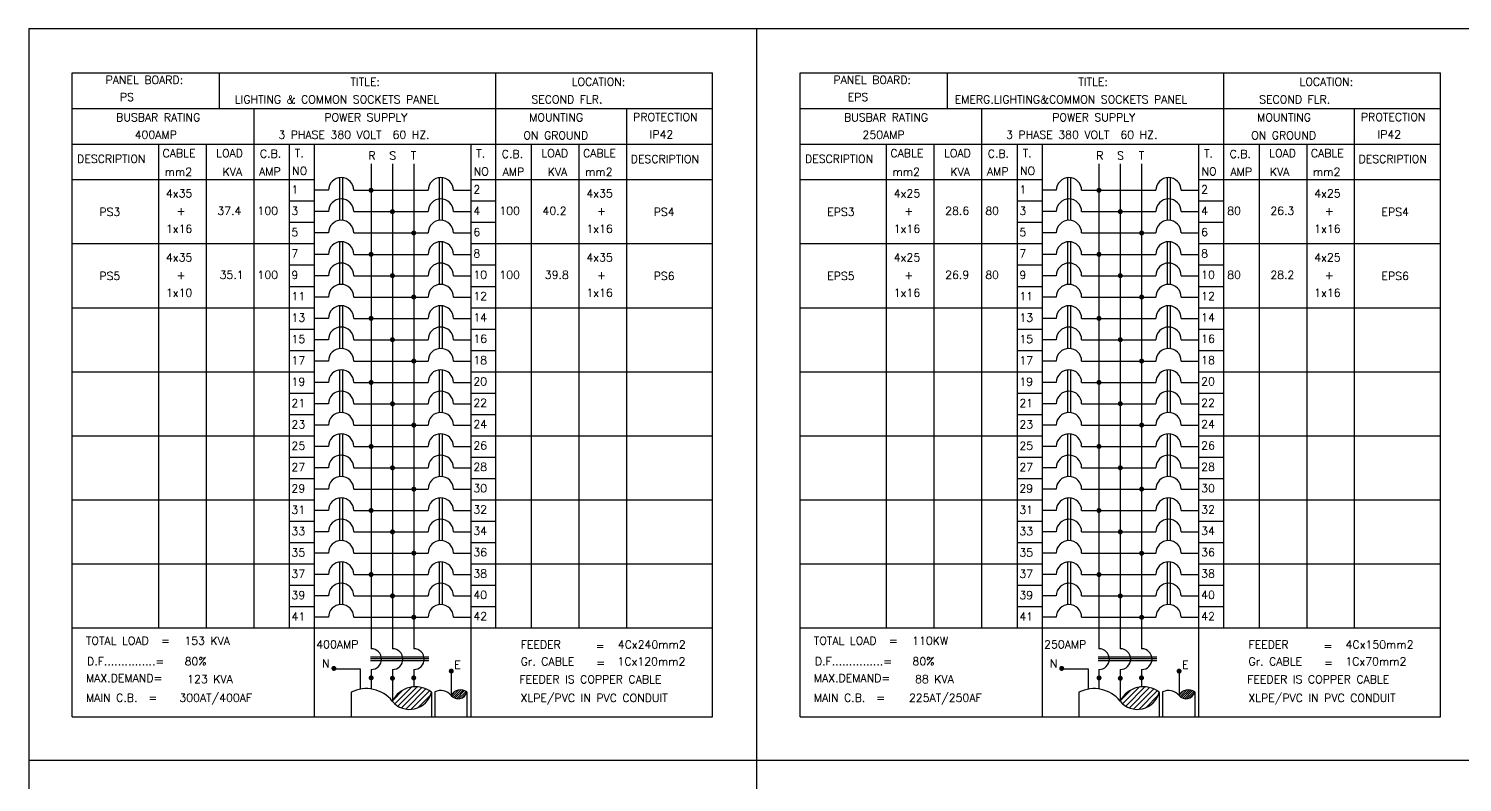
# Model space of a CAD drawing. Extents: x -48791.4 to -48720.5, y 47684.4 to 47755.7.
# Drawn here: x -48791.39 to -48744.85, y 47731.19 to 47755.66 of the extents above; entities that cross this region are included whole.
import ezdxf

# ---------------------------------------------------------------- set-up
doc = ezdxf.new("R2010")
doc.units = 0
doc.header["$MEASUREMENT"] = 0
doc.layers.get('0').update_dxf_attribs({"linetype": 'CONTINUOUS'})
for name, color, linetype in [('BORDER', 4, 'CONTINUOUS'), ('E-LINE', 3, 'CONTINUOUS'), ('E-TABLE', 3, 'CONTINUOUS'), ('E-TEXT', 4, 'CONTINUOUS')]:
    doc.layers.add(name, color=color, linetype=linetype)
doc.styles.add('ROMANS', font='ROMANS.shx', dxfattribs={"height": 0.4})

msp = doc.modelspace()

# ---------------------------------------------------------------- linework, layer by layer
at = {"color": 1}
for p, q in [((-48779.568, 47733.851), (-48779.228, 47734.192)), ((-48779.502, 47733.741), (-48778.961, 47734.282)), ((-48779.401, 47733.666), (-48778.775, 47734.291)), ((-48779.282, 47733.607), (-48778.623, 47734.267)), ((-48779.144, 47733.569), (-48778.491, 47734.222)), ((-48778.977, 47733.559), (-48778.376, 47734.16)), ((-48777.663, 47734.019), (-48777.527, 47734.156)), ((-48777.637, 47733.975), (-48777.42, 47734.192)), ((-48777.596, 47733.945), (-48777.346, 47734.195)), ((-48777.549, 47733.922), (-48777.285, 47734.186)), ((-48777.494, 47733.906), (-48777.233, 47734.168)), ((-48755.941, 47733.851), (-48755.6, 47734.192)), ((-48755.874, 47733.741), (-48755.333, 47734.282)), ((-48755.773, 47733.666), (-48755.148, 47734.291)), ((-48755.655, 47733.607), (-48754.995, 47734.267)), ((-48755.516, 47733.569), (-48754.863, 47734.222)), ((-48755.349, 47733.559), (-48754.748, 47734.16)), ((-48754.036, 47734.019), (-48753.899, 47734.156)), ((-48754.009, 47733.975), (-48753.793, 47734.192)), ((-48753.969, 47733.945), (-48753.718, 47734.195)), ((-48753.921, 47733.922), (-48753.657, 47734.186)), ((-48753.866, 47733.906), (-48753.605, 47734.168)), ((-48778.749, 47733.61), (-48778.342, 47734.017)), ((-48777.427, 47733.903), (-48777.186, 47734.143)), ((-48777.336, 47733.923), (-48777.173, 47734.086)), ((-48755.122, 47733.61), (-48754.714, 47734.017)), ((-48753.799, 47733.903), (-48753.559, 47734.143)), ((-48753.708, 47733.923), (-48753.545, 47734.086))]:
    msp.add_line(p, q, dxfattribs=at)
at = {"layer": 'BORDER', "color": 1}
for p, q in [((-48791.386, 47755.657), (-48720.503, 47755.657)), ((-48791.386, 47755.657), (-48791.386, 47684.427)), ((-48767.758, 47755.657), (-48767.758, 47684.427)), ((-48791.386, 47731.913), (-48720.503, 47731.913))]:
    msp.add_line(p, q, dxfattribs=at)
at = {"layer": 'E-LINE', "color": 4}
for p, q in [((-48780.27, 47751.267), (-48780.27, 47735.529)), ((-48779.577, 47751.267), (-48779.577, 47735.529)), ((-48778.884, 47751.267), (-48778.884, 47735.529)), ((-48756.642, 47751.267), (-48756.642, 47735.529)), ((-48755.949, 47751.267), (-48755.949, 47735.529)), ((-48755.256, 47751.267), (-48755.256, 47735.529)), ((-48781.291, 47750.821), (-48781.291, 47749.435)), ((-48781.195, 47750.821), (-48781.195, 47749.435)), ((-48778.057, 47750.821), (-48778.057, 47749.435)), ((-48777.961, 47750.821), (-48777.961, 47749.435)), ((-48757.663, 47750.821), (-48757.663, 47749.435)), ((-48757.567, 47750.821), (-48757.567, 47749.435)), ((-48754.429, 47750.821), (-48754.429, 47749.435)), ((-48754.333, 47750.821), (-48754.333, 47749.435)), ((-48781.654, 47750.41), (-48782.118, 47750.41)), ((-48780.831, 47750.41), (-48778.42, 47750.41)), ((-48777.597, 47750.41), (-48777.036, 47750.41)), ((-48758.026, 47750.41), (-48758.49, 47750.41)), ((-48757.204, 47750.41), (-48754.792, 47750.41)), ((-48753.97, 47750.41), (-48753.408, 47750.41)), ((-48781.654, 47749.717), (-48782.118, 47749.717)), ((-48780.831, 47749.717), (-48778.42, 47749.717)), ((-48777.597, 47749.717), (-48777.036, 47749.717)), ((-48758.026, 47749.717), (-48758.49, 47749.717)), ((-48757.204, 47749.717), (-48754.792, 47749.717)), ((-48753.97, 47749.717), (-48753.408, 47749.717)), ((-48781.654, 47749.024), (-48782.118, 47749.024)), ((-48781.291, 47748.742), (-48781.291, 47747.356)), ((-48781.195, 47748.742), (-48781.195, 47747.356)), ((-48780.831, 47749.024), (-48778.42, 47749.024)), ((-48778.057, 47748.742), (-48778.057, 47747.356)), ((-48777.961, 47748.742), (-48777.961, 47747.356)), ((-48777.597, 47749.024), (-48777.036, 47749.024)), ((-48758.026, 47749.024), (-48758.49, 47749.024)), ((-48757.663, 47748.742), (-48757.663, 47747.356)), ((-48757.567, 47748.742), (-48757.567, 47747.356)), ((-48757.204, 47749.024), (-48754.792, 47749.024)), ((-48754.429, 47748.742), (-48754.429, 47747.356)), ((-48754.333, 47748.742), (-48754.333, 47747.356)), ((-48753.97, 47749.024), (-48753.408, 47749.024)), ((-48781.654, 47748.331), (-48782.118, 47748.331)), ((-48780.831, 47748.331), (-48778.42, 47748.331)), ((-48777.597, 47748.331), (-48777.036, 47748.331)), ((-48758.026, 47748.331), (-48758.49, 47748.331)), ((-48757.204, 47748.331), (-48754.792, 47748.331)), ((-48753.97, 47748.331), (-48753.408, 47748.331)), ((-48781.654, 47747.638), (-48782.118, 47747.638)), ((-48780.831, 47747.638), (-48778.42, 47747.638)), ((-48777.597, 47747.638), (-48777.036, 47747.638)), ((-48758.026, 47747.638), (-48758.49, 47747.638)), ((-48757.204, 47747.638), (-48754.792, 47747.638)), ((-48753.97, 47747.638), (-48753.408, 47747.638)), ((-48781.654, 47746.945), (-48782.118, 47746.945)), ((-48780.831, 47746.945), (-48778.42, 47746.945)), ((-48777.597, 47746.945), (-48777.036, 47746.945)), ((-48758.026, 47746.945), (-48758.49, 47746.945)), ((-48757.204, 47746.945), (-48754.792, 47746.945)), ((-48753.97, 47746.945), (-48753.408, 47746.945)), ((-48781.654, 47746.252), (-48782.118, 47746.252)), ((-48781.291, 47746.663), (-48781.291, 47745.277)), ((-48781.195, 47746.663), (-48781.195, 47745.277)), ((-48780.831, 47746.252), (-48778.42, 47746.252)), ((-48778.057, 47746.663), (-48778.057, 47745.277)), ((-48777.961, 47746.663), (-48777.961, 47745.277)), ((-48777.597, 47746.252), (-48777.036, 47746.252)), ((-48758.026, 47746.252), (-48758.49, 47746.252)), ((-48757.663, 47746.663), (-48757.663, 47745.277)), ((-48757.567, 47746.663), (-48757.567, 47745.277)), ((-48757.204, 47746.252), (-48754.792, 47746.252)), ((-48754.429, 47746.663), (-48754.429, 47745.277)), ((-48754.333, 47746.663), (-48754.333, 47745.277)), ((-48753.97, 47746.252), (-48753.408, 47746.252)), ((-48781.654, 47745.559), (-48782.118, 47745.559)), ((-48780.831, 47745.559), (-48778.42, 47745.559)), ((-48777.597, 47745.559), (-48777.036, 47745.559)), ((-48758.026, 47745.559), (-48758.49, 47745.559)), ((-48757.204, 47745.559), (-48754.792, 47745.559)), ((-48753.97, 47745.559), (-48753.408, 47745.559)), ((-48781.654, 47744.866), (-48782.118, 47744.866)), ((-48780.831, 47744.866), (-48778.42, 47744.866)), ((-48777.597, 47744.866), (-48777.036, 47744.866)), ((-48758.026, 47744.866), (-48758.49, 47744.866)), ((-48757.204, 47744.866), (-48754.792, 47744.866)), ((-48753.97, 47744.866), (-48753.408, 47744.866)), ((-48781.291, 47744.584), (-48781.291, 47743.198)), ((-48781.195, 47744.584), (-48781.195, 47743.198)), ((-48778.057, 47744.584), (-48778.057, 47743.198)), ((-48777.961, 47744.584), (-48777.961, 47743.198)), ((-48757.663, 47744.584), (-48757.663, 47743.198)), ((-48757.567, 47744.584), (-48757.567, 47743.198)), ((-48754.429, 47744.584), (-48754.429, 47743.198)), ((-48754.333, 47744.584), (-48754.333, 47743.198)), ((-48781.654, 47744.173), (-48782.118, 47744.173)), ((-48780.831, 47744.173), (-48778.42, 47744.173)), ((-48777.597, 47744.173), (-48777.036, 47744.173)), ((-48758.026, 47744.173), (-48758.49, 47744.173)), ((-48757.204, 47744.173), (-48754.792, 47744.173)), ((-48753.97, 47744.173), (-48753.408, 47744.173)), ((-48781.654, 47743.48), (-48782.118, 47743.48)), ((-48780.831, 47743.48), (-48778.42, 47743.48)), ((-48777.597, 47743.48), (-48777.036, 47743.48)), ((-48758.026, 47743.48), (-48758.49, 47743.48)), ((-48757.204, 47743.48), (-48754.792, 47743.48)), ((-48753.97, 47743.48), (-48753.408, 47743.48)), ((-48781.654, 47742.787), (-48782.118, 47742.787)), ((-48780.831, 47742.787), (-48778.42, 47742.787)), ((-48777.597, 47742.787), (-48777.036, 47742.787)), ((-48758.026, 47742.787), (-48758.49, 47742.787)), ((-48757.204, 47742.787), (-48754.792, 47742.787)), ((-48753.97, 47742.787), (-48753.408, 47742.787)), ((-48781.654, 47742.094), (-48782.118, 47742.094)), ((-48781.291, 47742.505), (-48781.291, 47741.119)), ((-48781.195, 47742.505), (-48781.195, 47741.119)), ((-48780.831, 47742.094), (-48778.42, 47742.094)), ((-48778.057, 47742.505), (-48778.057, 47741.119)), ((-48777.961, 47742.505), (-48777.961, 47741.119)), ((-48777.597, 47742.094), (-48777.036, 47742.094)), ((-48758.026, 47742.094), (-48758.49, 47742.094)), ((-48757.663, 47742.505), (-48757.663, 47741.119)), ((-48757.567, 47742.505), (-48757.567, 47741.119)), ((-48757.204, 47742.094), (-48754.792, 47742.094)), ((-48754.429, 47742.505), (-48754.429, 47741.119)), ((-48754.333, 47742.505), (-48754.333, 47741.119)), ((-48753.97, 47742.094), (-48753.408, 47742.094)), ((-48781.654, 47741.401), (-48782.118, 47741.401)), ((-48780.831, 47741.401), (-48778.42, 47741.401)), ((-48777.597, 47741.401), (-48777.036, 47741.401)), ((-48758.026, 47741.401), (-48758.49, 47741.401)), ((-48757.204, 47741.401), (-48754.792, 47741.401)), ((-48753.97, 47741.401), (-48753.408, 47741.401)), ((-48781.654, 47740.708), (-48782.118, 47740.708)), ((-48780.831, 47740.708), (-48778.42, 47740.708)), ((-48777.597, 47740.708), (-48777.036, 47740.708)), ((-48758.026, 47740.708), (-48758.49, 47740.708)), ((-48757.204, 47740.708), (-48754.792, 47740.708)), ((-48753.97, 47740.708), (-48753.408, 47740.708)), ((-48781.291, 47740.426), (-48781.291, 47739.04)), ((-48781.195, 47740.426), (-48781.195, 47739.04)), ((-48778.057, 47740.426), (-48778.057, 47739.04)), ((-48777.961, 47740.426), (-48777.961, 47739.04)), ((-48757.663, 47740.426), (-48757.663, 47739.04)), ((-48757.567, 47740.426), (-48757.567, 47739.04)), ((-48754.429, 47740.426), (-48754.429, 47739.04)), ((-48754.333, 47740.426), (-48754.333, 47739.04)), ((-48781.654, 47740.015), (-48782.118, 47740.015)), ((-48780.831, 47740.015), (-48778.42, 47740.015)), ((-48777.597, 47740.015), (-48777.036, 47740.015)), ((-48758.026, 47740.015), (-48758.49, 47740.015)), ((-48757.204, 47740.015), (-48754.792, 47740.015)), ((-48753.97, 47740.015), (-48753.408, 47740.015)), ((-48781.654, 47739.322), (-48782.118, 47739.322)), ((-48780.831, 47739.322), (-48778.42, 47739.322)), ((-48777.597, 47739.322), (-48777.036, 47739.322)), ((-48758.026, 47739.322), (-48758.49, 47739.322)), ((-48757.204, 47739.322), (-48754.792, 47739.322)), ((-48753.97, 47739.322), (-48753.408, 47739.322)), ((-48781.654, 47738.629), (-48782.118, 47738.629)), ((-48781.291, 47738.347), (-48781.291, 47736.961)), ((-48781.195, 47738.347), (-48781.195, 47736.961)), ((-48780.831, 47738.629), (-48778.42, 47738.629)), ((-48778.057, 47738.347), (-48778.057, 47736.961)), ((-48777.961, 47738.347), (-48777.961, 47736.961)), ((-48777.597, 47738.629), (-48777.036, 47738.629)), ((-48758.026, 47738.629), (-48758.49, 47738.629)), ((-48757.663, 47738.347), (-48757.663, 47736.961)), ((-48757.567, 47738.347), (-48757.567, 47736.961)), ((-48757.204, 47738.629), (-48754.792, 47738.629)), ((-48754.429, 47738.347), (-48754.429, 47736.961)), ((-48754.333, 47738.347), (-48754.333, 47736.961)), ((-48753.97, 47738.629), (-48753.408, 47738.629)), ((-48781.654, 47737.936), (-48782.118, 47737.936)), ((-48780.831, 47737.936), (-48778.42, 47737.936)), ((-48777.597, 47737.936), (-48777.036, 47737.936)), ((-48758.026, 47737.936), (-48758.49, 47737.936)), ((-48757.204, 47737.936), (-48754.792, 47737.936)), ((-48753.97, 47737.936), (-48753.408, 47737.936)), ((-48781.654, 47737.243), (-48782.118, 47737.243)), ((-48780.831, 47737.243), (-48778.42, 47737.243)), ((-48777.597, 47737.243), (-48777.036, 47737.243)), ((-48758.026, 47737.243), (-48758.49, 47737.243)), ((-48757.204, 47737.243), (-48754.792, 47737.243)), ((-48753.97, 47737.243), (-48753.408, 47737.243)), ((-48781.654, 47736.55), (-48782.118, 47736.55)), ((-48780.831, 47736.55), (-48778.42, 47736.55)), ((-48777.597, 47736.55), (-48777.036, 47736.55)), ((-48758.026, 47736.55), (-48758.49, 47736.55)), ((-48757.204, 47736.55), (-48754.792, 47736.55)), ((-48753.97, 47736.55), (-48753.408, 47736.55)), ((-48780.291, 47735.266), (-48778.392, 47735.266)), ((-48780.291, 47735.207), (-48778.392, 47735.207)), ((-48780.291, 47735.148), (-48778.392, 47735.148)), ((-48756.663, 47735.266), (-48754.764, 47735.266)), ((-48756.663, 47735.207), (-48754.764, 47735.207)), ((-48756.663, 47735.148), (-48754.764, 47735.148)), ((-48780.612, 47734.869), (-48781.481, 47734.869)), ((-48780.612, 47734.216), (-48780.612, 47734.869)), ((-48780.27, 47734.853), (-48780.27, 47734.582)), ((-48779.577, 47734.853), (-48779.577, 47734.569)), ((-48778.884, 47734.853), (-48778.884, 47734.582)), ((-48777.667, 47734.801), (-48777.667, 47734.013)), ((-48756.985, 47734.869), (-48757.854, 47734.869)), ((-48756.985, 47734.216), (-48756.985, 47734.869)), ((-48756.642, 47734.853), (-48756.642, 47734.582)), ((-48755.949, 47734.853), (-48755.949, 47734.569)), ((-48755.256, 47734.853), (-48755.256, 47734.582)), ((-48754.039, 47734.801), (-48754.039, 47734.013)), ((-48780.27, 47734.582), (-48780.27, 47734.221)), ((-48779.577, 47734.569), (-48779.577, 47733.836)), ((-48778.884, 47734.582), (-48778.884, 47734.291)), ((-48756.642, 47734.582), (-48756.642, 47734.221)), ((-48755.949, 47734.569), (-48755.949, 47733.836)), ((-48755.256, 47734.582), (-48755.256, 47734.291)), ((-48780.918, 47734.114), (-48780.918, 47733.316)), ((-48778.311, 47734.114), (-48778.311, 47733.316)), ((-48778.203, 47734.124), (-48778.203, 47733.316)), ((-48777.16, 47734.124), (-48777.16, 47733.316)), ((-48757.29, 47734.114), (-48757.29, 47733.316)), ((-48754.683, 47734.114), (-48754.683, 47733.316)), ((-48754.576, 47734.124), (-48754.576, 47733.316)), ((-48753.533, 47734.124), (-48753.533, 47733.316))]:
    msp.add_line(p, q, dxfattribs=at)
at = {"layer": 'E-LINE', "color": 4, "const_width": 0.0809}
for points in [[(-48780.31, 47750.41, 1), (-48780.229, 47750.41, 1)], [(-48756.682, 47750.41, 1), (-48756.601, 47750.41, 1)], [(-48779.617, 47749.717, 1), (-48779.536, 47749.717, 1)], [(-48755.989, 47749.717, 1), (-48755.908, 47749.717, 1)], [(-48778.924, 47749.024, 1), (-48778.843, 47749.024, 1)], [(-48755.296, 47749.024, 1), (-48755.215, 47749.024, 1)], [(-48780.31, 47748.331, 1), (-48780.229, 47748.331, 1)], [(-48756.682, 47748.331, 1), (-48756.601, 47748.331, 1)], [(-48779.617, 47747.638, 1), (-48779.536, 47747.638, 1)], [(-48755.989, 47747.638, 1), (-48755.908, 47747.638, 1)], [(-48778.924, 47746.945, 1), (-48778.843, 47746.945, 1)], [(-48755.296, 47746.945, 1), (-48755.215, 47746.945, 1)], [(-48780.31, 47746.252, 1), (-48780.229, 47746.252, 1)], [(-48756.682, 47746.252, 1), (-48756.601, 47746.252, 1)], [(-48779.617, 47745.559, 1), (-48779.536, 47745.559, 1)], [(-48755.989, 47745.559, 1), (-48755.908, 47745.559, 1)], [(-48778.924, 47744.866, 1), (-48778.843, 47744.866, 1)], [(-48755.296, 47744.866, 1), (-48755.215, 47744.866, 1)], [(-48780.31, 47744.173, 1), (-48780.229, 47744.173, 1)], [(-48756.682, 47744.173, 1), (-48756.601, 47744.173, 1)], [(-48779.617, 47743.48, 1), (-48779.536, 47743.48, 1)], [(-48755.989, 47743.48, 1), (-48755.908, 47743.48, 1)], [(-48778.924, 47742.787, 1), (-48778.843, 47742.787, 1)], [(-48755.296, 47742.787, 1), (-48755.215, 47742.787, 1)], [(-48780.31, 47742.094, 1), (-48780.229, 47742.094, 1)], [(-48756.682, 47742.094, 1), (-48756.601, 47742.094, 1)], [(-48779.617, 47741.401, 1), (-48779.536, 47741.401, 1)], [(-48755.989, 47741.401, 1), (-48755.908, 47741.401, 1)], [(-48778.924, 47740.708, 1), (-48778.843, 47740.708, 1)], [(-48755.296, 47740.708, 1), (-48755.215, 47740.708, 1)], [(-48780.31, 47740.015, 1), (-48780.229, 47740.015, 1)], [(-48756.682, 47740.015, 1), (-48756.601, 47740.015, 1)], [(-48779.617, 47739.322, 1), (-48779.536, 47739.322, 1)], [(-48755.989, 47739.322, 1), (-48755.908, 47739.322, 1)], [(-48778.924, 47738.629, 1), (-48778.843, 47738.629, 1)], [(-48755.296, 47738.629, 1), (-48755.215, 47738.629, 1)], [(-48780.31, 47737.936, 1), (-48780.229, 47737.936, 1)], [(-48756.682, 47737.936, 1), (-48756.601, 47737.936, 1)], [(-48779.617, 47737.243, 1), (-48779.536, 47737.243, 1)], [(-48755.989, 47737.243, 1), (-48755.908, 47737.243, 1)], [(-48778.924, 47736.55, 1), (-48778.843, 47736.55, 1)], [(-48755.296, 47736.55, 1), (-48755.215, 47736.55, 1)], [(-48781.518, 47734.889, 1), (-48781.438, 47734.889, 1)], [(-48780.307, 47734.582, 1), (-48780.226, 47734.582, 1)], [(-48779.617, 47734.569, 1), (-48779.536, 47734.569, 1)], [(-48778.927, 47734.582, 1), (-48778.846, 47734.582, 1)], [(-48777.707, 47734.801, 1), (-48777.626, 47734.801, 1)], [(-48757.891, 47734.889, 1), (-48757.81, 47734.889, 1)], [(-48756.679, 47734.582, 1), (-48756.598, 47734.582, 1)], [(-48755.989, 47734.569, 1), (-48755.908, 47734.569, 1)], [(-48755.299, 47734.582, 1), (-48755.218, 47734.582, 1)], [(-48754.079, 47734.801, 1), (-48753.999, 47734.801, 1)]]:
    msp.add_lwpolyline(points, format="xyb", close=True, dxfattribs=at)
at = {"layer": 'E-LINE', "color": 4}
for centre, radius, start, end in [((-48781.243, 47750.41), 0.411, 0, 180), ((-48778.009, 47750.41), 0.411, 0, 180), ((-48757.615, 47750.41), 0.411, 0, 180), ((-48754.381, 47750.41), 0.411, 0, 180), ((-48781.243, 47749.717), 0.411, 0, 180), ((-48778.009, 47749.717), 0.411, 0, 180), ((-48757.615, 47749.717), 0.411, 0, 180), ((-48754.381, 47749.717), 0.411, 0, 180), ((-48781.243, 47749.024), 0.411, 0, 180), ((-48778.009, 47749.024), 0.411, 0, 180), ((-48757.615, 47749.024), 0.411, 0, 180), ((-48754.381, 47749.024), 0.411, 0, 180), ((-48781.243, 47748.331), 0.411, 0, 180), ((-48778.009, 47748.331), 0.411, 0, 180), ((-48757.615, 47748.331), 0.411, 0, 180), ((-48754.381, 47748.331), 0.411, 0, 180), ((-48781.243, 47747.638), 0.411, 0, 180), ((-48778.009, 47747.638), 0.411, 0, 180), ((-48757.615, 47747.638), 0.411, 0, 180), ((-48754.381, 47747.638), 0.411, 0, 180), ((-48781.243, 47746.945), 0.411, 0, 180), ((-48778.009, 47746.945), 0.411, 0, 180), ((-48757.615, 47746.945), 0.411, 0, 180), ((-48754.381, 47746.945), 0.411, 0, 180), ((-48781.243, 47746.252), 0.411, 0, 180), ((-48778.009, 47746.252), 0.411, 0, 180), ((-48757.615, 47746.252), 0.411, 0, 180), ((-48754.381, 47746.252), 0.411, 0, 180), ((-48781.243, 47745.559), 0.411, 0, 180), ((-48778.009, 47745.559), 0.411, 0, 180), ((-48757.615, 47745.559), 0.411, 0, 180), ((-48754.381, 47745.559), 0.411, 0, 180), ((-48781.243, 47744.866), 0.411, 0, 180), ((-48778.009, 47744.866), 0.411, 0, 180), ((-48757.615, 47744.866), 0.411, 0, 180), ((-48754.381, 47744.866), 0.411, 0, 180), ((-48781.243, 47744.173), 0.411, 0, 180), ((-48778.009, 47744.173), 0.411, 0, 180), ((-48757.615, 47744.173), 0.411, 0, 180), ((-48754.381, 47744.173), 0.411, 0, 180), ((-48781.243, 47743.48), 0.411, 0, 180), ((-48778.009, 47743.48), 0.411, 0, 180), ((-48757.615, 47743.48), 0.411, 0, 180), ((-48754.381, 47743.48), 0.411, 0, 180), ((-48781.243, 47742.787), 0.411, 0, 180), ((-48778.009, 47742.787), 0.411, 0, 180), ((-48757.615, 47742.787), 0.411, 0, 180), ((-48754.381, 47742.787), 0.411, 0, 180), ((-48781.243, 47742.094), 0.411, 0, 180), ((-48778.009, 47742.094), 0.411, 0, 180), ((-48757.615, 47742.094), 0.411, 0, 180), ((-48754.381, 47742.094), 0.411, 0, 180), ((-48781.243, 47741.401), 0.411, 0, 180), ((-48778.009, 47741.401), 0.411, 0, 180), ((-48757.615, 47741.401), 0.411, 0, 180), ((-48754.381, 47741.401), 0.411, 0, 180), ((-48781.243, 47740.708), 0.411, 0, 180), ((-48778.009, 47740.708), 0.411, 0, 180), ((-48757.615, 47740.708), 0.411, 0, 180), ((-48754.381, 47740.708), 0.411, 0, 180), ((-48781.243, 47740.015), 0.411, 0, 180), ((-48778.009, 47740.015), 0.411, 0, 180), ((-48757.615, 47740.015), 0.411, 0, 180), ((-48754.381, 47740.015), 0.411, 0, 180), ((-48781.243, 47739.322), 0.411, 0, 180), ((-48778.009, 47739.322), 0.411, 0, 180), ((-48757.615, 47739.322), 0.411, 0, 180), ((-48754.381, 47739.322), 0.411, 0, 180), ((-48781.243, 47738.629), 0.411, 0, 180), ((-48778.009, 47738.629), 0.411, 0, 180), ((-48757.615, 47738.629), 0.411, 0, 180), ((-48754.381, 47738.629), 0.411, 0, 180), ((-48781.243, 47737.936), 0.411, 0, 180), ((-48778.009, 47737.936), 0.411, 0, 180), ((-48757.615, 47737.936), 0.411, 0, 180), ((-48754.381, 47737.936), 0.411, 0, 180), ((-48781.243, 47737.243), 0.411, 0, 180), ((-48778.009, 47737.243), 0.411, 0, 180), ((-48757.615, 47737.243), 0.411, 0, 180), ((-48754.381, 47737.243), 0.411, 0, 180), ((-48781.243, 47736.55), 0.411, 0, 180), ((-48778.009, 47736.55), 0.411, 0, 180), ((-48757.615, 47736.55), 0.411, 0, 180), ((-48754.381, 47736.55), 0.411, 0, 180), ((-48780.27, 47735.191), 0.338, 270, 90), ((-48779.577, 47735.191), 0.338, 270, 90), ((-48778.884, 47735.191), 0.338, 270, 90), ((-48756.642, 47735.191), 0.338, 270, 90), ((-48755.949, 47735.191), 0.338, 270, 90), ((-48755.256, 47735.191), 0.338, 270, 90), ((-48780.426, 47733.157), 1.076, 38.3353, 117.2086), ((-48778.829, 47733.453), 0.839, 51.8687, 153.7858), ((-48778.007, 47733.742), 0.43, 38.3353, 117.2086), ((-48777.368, 47733.86), 0.336, 51.8687, 153.7858), ((-48756.799, 47733.157), 1.076, 38.3353, 117.2086), ((-48755.202, 47733.453), 0.839, 51.8687, 153.7858), ((-48754.379, 47733.742), 0.43, 38.3353, 117.2086), ((-48753.74, 47733.86), 0.336, 51.8687, 153.7858), ((-48779.019, 47734.287), 0.729, 219.4267, 346.2278), ((-48777.444, 47734.194), 0.292, 219.4267, 346.2278), ((-48755.392, 47734.287), 0.729, 219.4267, 346.2278), ((-48753.816, 47734.194), 0.292, 219.4267, 346.2278)]:
    msp.add_arc(centre, radius, start, end, dxfattribs=at)
at = {"layer": 'E-TABLE', "color": 4}
for p, q in [((-48789.972, 47754.222), (-48769.182, 47754.222)), ((-48789.972, 47733.316), (-48789.972, 47754.222)), ((-48785.2, 47754.222), (-48785.2, 47753.067)), ((-48776.227, 47754.222), (-48776.227, 47736.204)), ((-48769.182, 47733.316), (-48769.182, 47754.222)), ((-48766.344, 47733.316), (-48766.344, 47754.222)), ((-48766.344, 47754.222), (-48745.554, 47754.222)), ((-48761.573, 47754.222), (-48761.573, 47753.067)), ((-48752.599, 47754.222), (-48752.599, 47736.204)), ((-48745.554, 47733.316), (-48745.554, 47754.222)), ((-48789.972, 47753.067), (-48769.182, 47753.067)), ((-48784.081, 47753.067), (-48784.081, 47736.204)), ((-48771.979, 47753.067), (-48771.979, 47736.204)), ((-48766.344, 47753.067), (-48745.554, 47753.067)), ((-48760.453, 47753.067), (-48760.453, 47736.204)), ((-48748.351, 47753.067), (-48748.351, 47736.204)), ((-48789.972, 47751.912), (-48769.182, 47751.912)), ((-48787.174, 47751.912), (-48787.174, 47736.204)), ((-48785.628, 47751.912), (-48785.628, 47736.204)), ((-48782.926, 47751.912), (-48782.926, 47736.204)), ((-48782.118, 47751.912), (-48782.118, 47736.204)), ((-48777.036, 47751.912), (-48777.036, 47736.204)), ((-48775.072, 47751.912), (-48775.072, 47736.204)), ((-48773.525, 47751.912), (-48773.525, 47736.204)), ((-48766.344, 47751.912), (-48745.554, 47751.912)), ((-48763.547, 47751.912), (-48763.547, 47736.204)), ((-48762, 47751.912), (-48762, 47736.204)), ((-48759.298, 47751.912), (-48759.298, 47736.204)), ((-48758.49, 47751.912), (-48758.49, 47736.204)), ((-48753.408, 47751.912), (-48753.408, 47736.204)), ((-48751.444, 47751.912), (-48751.444, 47736.204)), ((-48749.898, 47751.912), (-48749.898, 47736.204)), ((-48789.972, 47750.757), (-48787.174, 47750.757)), ((-48787.174, 47750.757), (-48784.081, 47750.757)), ((-48784.081, 47750.757), (-48782.118, 47750.757)), ((-48777.036, 47750.757), (-48769.182, 47750.757)), ((-48766.344, 47750.757), (-48763.547, 47750.757)), ((-48763.547, 47750.757), (-48760.453, 47750.757)), ((-48760.453, 47750.757), (-48758.49, 47750.757)), ((-48753.408, 47750.757), (-48745.554, 47750.757)), ((-48782.926, 47750.064), (-48782.118, 47750.064)), ((-48777.036, 47750.064), (-48776.227, 47750.064)), ((-48759.298, 47750.064), (-48758.49, 47750.064)), ((-48753.408, 47750.064), (-48752.599, 47750.064)), ((-48782.926, 47749.371), (-48782.118, 47749.371)), ((-48777.036, 47749.371), (-48776.227, 47749.371)), ((-48759.298, 47749.371), (-48758.49, 47749.371)), ((-48753.408, 47749.371), (-48752.599, 47749.371)), ((-48789.972, 47748.678), (-48782.118, 47748.678)), ((-48777.036, 47748.678), (-48769.182, 47748.678)), ((-48766.344, 47748.678), (-48758.49, 47748.678)), ((-48753.408, 47748.678), (-48745.554, 47748.678)), ((-48782.926, 47747.985), (-48782.118, 47747.985)), ((-48777.036, 47747.985), (-48776.227, 47747.985)), ((-48759.298, 47747.985), (-48758.49, 47747.985)), ((-48753.408, 47747.985), (-48752.599, 47747.985)), ((-48782.926, 47747.292), (-48782.118, 47747.292)), ((-48777.036, 47747.292), (-48776.227, 47747.292)), ((-48759.298, 47747.292), (-48758.49, 47747.292)), ((-48753.408, 47747.292), (-48752.599, 47747.292)), ((-48789.972, 47746.599), (-48782.118, 47746.599)), ((-48777.036, 47746.599), (-48769.182, 47746.599)), ((-48766.344, 47746.599), (-48758.49, 47746.599)), ((-48753.408, 47746.599), (-48745.554, 47746.599)), ((-48782.926, 47745.906), (-48782.118, 47745.906)), ((-48777.036, 47745.906), (-48776.227, 47745.906)), ((-48759.298, 47745.906), (-48758.49, 47745.906)), ((-48753.408, 47745.906), (-48752.599, 47745.906)), ((-48782.926, 47745.213), (-48782.118, 47745.213)), ((-48777.036, 47745.213), (-48776.227, 47745.213)), ((-48759.298, 47745.213), (-48758.49, 47745.213)), ((-48753.408, 47745.213), (-48752.599, 47745.213)), ((-48789.972, 47744.52), (-48782.118, 47744.52)), ((-48777.036, 47744.52), (-48769.182, 47744.52)), ((-48766.344, 47744.52), (-48758.49, 47744.52)), ((-48753.408, 47744.52), (-48745.554, 47744.52)), ((-48782.926, 47743.827), (-48782.118, 47743.827)), ((-48777.036, 47743.827), (-48776.227, 47743.827)), ((-48759.298, 47743.827), (-48758.49, 47743.827)), ((-48753.408, 47743.827), (-48752.599, 47743.827)), ((-48782.926, 47743.134), (-48782.118, 47743.134)), ((-48777.036, 47743.134), (-48776.227, 47743.134)), ((-48759.298, 47743.134), (-48758.49, 47743.134)), ((-48753.408, 47743.134), (-48752.599, 47743.134)), ((-48789.972, 47742.441), (-48782.118, 47742.441)), ((-48777.036, 47742.441), (-48769.182, 47742.441)), ((-48766.344, 47742.441), (-48758.49, 47742.441)), ((-48753.408, 47742.441), (-48745.554, 47742.441)), ((-48782.926, 47741.748), (-48782.118, 47741.748)), ((-48777.036, 47741.748), (-48776.227, 47741.748)), ((-48759.298, 47741.748), (-48758.49, 47741.748)), ((-48753.408, 47741.748), (-48752.599, 47741.748)), ((-48782.926, 47741.055), (-48782.118, 47741.055)), ((-48777.036, 47741.055), (-48776.227, 47741.055)), ((-48759.298, 47741.055), (-48758.49, 47741.055)), ((-48753.408, 47741.055), (-48752.599, 47741.055)), ((-48789.972, 47740.362), (-48782.118, 47740.362)), ((-48777.036, 47740.362), (-48769.182, 47740.362)), ((-48766.344, 47740.362), (-48758.49, 47740.362)), ((-48753.408, 47740.362), (-48745.554, 47740.362)), ((-48782.926, 47739.669), (-48782.118, 47739.669)), ((-48777.036, 47739.669), (-48776.227, 47739.669)), ((-48759.298, 47739.669), (-48758.49, 47739.669)), ((-48753.408, 47739.669), (-48752.599, 47739.669)), ((-48782.926, 47738.976), (-48782.118, 47738.976)), ((-48777.036, 47738.976), (-48776.227, 47738.976)), ((-48759.298, 47738.976), (-48758.49, 47738.976)), ((-48753.408, 47738.976), (-48752.599, 47738.976)), ((-48789.972, 47738.283), (-48782.118, 47738.283)), ((-48777.036, 47738.283), (-48769.182, 47738.283)), ((-48766.344, 47738.283), (-48758.49, 47738.283)), ((-48753.408, 47738.283), (-48745.554, 47738.283)), ((-48782.926, 47737.59), (-48782.118, 47737.59)), ((-48777.036, 47737.59), (-48776.227, 47737.59)), ((-48759.298, 47737.59), (-48758.49, 47737.59)), ((-48753.408, 47737.59), (-48752.599, 47737.59)), ((-48782.926, 47736.897), (-48782.118, 47736.897)), ((-48777.036, 47736.897), (-48776.227, 47736.897)), ((-48759.298, 47736.897), (-48758.49, 47736.897)), ((-48753.408, 47736.897), (-48752.599, 47736.897)), ((-48789.972, 47736.204), (-48782.118, 47736.204)), ((-48782.118, 47736.204), (-48777.036, 47736.204)), ((-48782.118, 47736.204), (-48782.118, 47733.316)), ((-48777.036, 47736.204), (-48769.182, 47736.204)), ((-48777.036, 47736.204), (-48777.036, 47733.316)), ((-48766.344, 47736.204), (-48758.49, 47736.204)), ((-48758.49, 47736.204), (-48753.408, 47736.204)), ((-48758.49, 47736.204), (-48758.49, 47733.316)), ((-48753.408, 47736.204), (-48745.554, 47736.204)), ((-48753.408, 47736.204), (-48753.408, 47733.316)), ((-48789.972, 47733.316), (-48769.182, 47733.316)), ((-48766.344, 47733.316), (-48745.554, 47733.316))]:
    msp.add_line(p, q, dxfattribs=at)

# ---------------------------------------------------------------- texts
at = {"layer": 'E-TEXT', "color": 4, "style": 'ROMANS'}
for s, height, p in [('PANEL BOARD:', 0.25988, (-48788.89, 47753.864)), ('TITLE:', 0.2599, (-48780.94, 47753.803)), ('LOCATION:', 0.2599, (-48773.758, 47753.803)), ('PANEL BOARD:', 0.25988, (-48765.262, 47753.864)), ('TITLE:', 0.2599, (-48757.312, 47753.803)), ('LOCATION:', 0.2599, (-48750.13, 47753.803)), ('   PS', 0.2599, (-48789.005, 47753.308)), (' LIGHTING & COMMON SOCKETS PANEL', 0.25988, (-48784.873, 47753.23)), ('SECOND FLR. ', 0.25988, (-48775.067, 47753.23)), ('   EPS', 0.2599, (-48765.377, 47753.308)), ('EMERG.LIGHTING&COMMON SOCKETS PANEL', 0.25988, (-48761.326, 47753.23)), ('SECOND FLR. ', 0.25988, (-48751.44, 47753.23)), ('BUSBAR RATING', 0.25988, (-48788.546, 47752.648)), ('POWER SUPPLY', 0.25988, (-48781.786, 47752.648)), ('MOUNTING', 0.2599, (-48775.136, 47752.648)), ('PROTECTION', 0.2599, (-48771.764, 47752.658)), ('BUSBAR RATING', 0.25988, (-48764.918, 47752.648)), ('POWER SUPPLY', 0.25988, (-48758.158, 47752.648)), ('MOUNTING', 0.2599, (-48751.508, 47752.648)), ('PROTECTION', 0.2599, (-48748.136, 47752.658)), ('   400AMP', 0.2599, (-48788.527, 47752.083)), ('3 PHASE 380 VOLT  60 HZ.', 0.25988, (-48783.282, 47752.083)), ('ON GROUND', 0.2599, (-48775.326, 47752.064)), ('   IP42', 0.2599, (-48771.81, 47752.093)), ('   250AMP', 0.2599, (-48764.899, 47752.083)), ('3 PHASE 380 VOLT  60 HZ.', 0.25988, (-48759.655, 47752.083)), ('ON GROUND', 0.2599, (-48751.698, 47752.064)), ('   IP42', 0.2599, (-48748.182, 47752.093)), ('DESCRIPTION', 0.25988, (-48789.812, 47751.3)), ('CABLE', 0.2599, (-48787.039, 47751.483)), ('LOAD', 0.2599, (-48785.299, 47751.483)), ('C.B.', 0.2599, (-48783.879, 47751.468)), ('T.', 0.2599, (-48782.745, 47751.483)), ('R', 0.26, (-48780.358, 47751.408)), ('S', 0.26, (-48779.679, 47751.408)), ('T', 0.26, (-48778.98, 47751.408)), ('T.', 0.2599, (-48776.858, 47751.475)), ('C.B.', 0.2599, (-48776.027, 47751.457)), ('LOAD', 0.2599, (-48774.743, 47751.483)), ('CABLE', 0.2599, (-48773.39, 47751.483)), ('DESCRIPTION', 0.25988, (-48771.84, 47751.295)), ('DESCRIPTION', 0.25988, (-48766.185, 47751.3)), ('CABLE', 0.2599, (-48763.411, 47751.483)), ('LOAD', 0.2599, (-48761.671, 47751.483)), ('C.B.', 0.2599, (-48760.251, 47751.468)), ('T.', 0.2599, (-48759.117, 47751.483)), ('R', 0.26, (-48756.73, 47751.408)), ('S', 0.26, (-48756.052, 47751.408)), ('T', 0.26, (-48755.352, 47751.408)), ('T.', 0.2599, (-48753.23, 47751.475)), ('C.B.', 0.2599, (-48752.399, 47751.457)), ('LOAD', 0.2599, (-48751.116, 47751.483)), ('CABLE', 0.2599, (-48749.762, 47751.483)), ('DESCRIPTION', 0.25988, (-48748.213, 47751.295)), ('mm2', 0.2599, (-48786.971, 47750.879)), ('KVA', 0.2599, (-48785.091, 47750.879)), ('AMP', 0.2599, (-48783.906, 47750.889)), ('NO', 0.2599, (-48782.833, 47750.909)), ('NO', 0.2599, (-48776.94, 47750.895)), ('AMP', 0.2599, (-48776.001, 47750.883)), ('KVA', 0.2599, (-48774.535, 47750.879)), ('mm2', 0.2599, (-48773.322, 47750.879)), ('mm2', 0.2599, (-48763.343, 47750.879)), ('KVA', 0.2599, (-48761.463, 47750.879)), ('AMP', 0.2599, (-48760.278, 47750.889)), ('NO', 0.2599, (-48759.205, 47750.909)), ('NO', 0.2599, (-48753.312, 47750.895)), ('AMP', 0.2599, (-48752.373, 47750.883)), ('KVA', 0.2599, (-48751.094, 47750.879)), ('mm2', 0.2599, (-48749.694, 47750.879)), ('4x35', 0.2599, (-48786.93, 47750.18)), ('1 ', 0.2599, (-48782.854, 47750.303)), ('2', 0.26, (-48776.951, 47750.311)), ('4x35', 0.2599, (-48773.281, 47750.18)), ('4x25', 0.2599, (-48763.302, 47750.18)), ('1 ', 0.2599, (-48759.226, 47750.303)), ('2', 0.26, (-48753.323, 47750.311)), ('4x25', 0.2599, (-48749.653, 47750.18)), ('   PS3', 0.2599, (-48789.671, 47749.577)), ('+', 0.26, (-48786.585, 47749.606)), ('37.4', 0.2599, (-48785.261, 47749.615)), (' 100', 0.2599, (-48784.137, 47749.615)), ('3', 0.26, (-48782.854, 47749.61)), ('4', 0.26, (-48776.951, 47749.618)), (' 100', 0.2599, (-48776.283, 47749.615)), ('40.2', 0.2599, (-48774.706, 47749.615)), ('+', 0.26, (-48772.936, 47749.606)), ('   PS4', 0.2599, (-48771.679, 47749.577)), ('   EPS3', 0.2599, (-48766.044, 47749.577)), ('+', 0.26, (-48762.957, 47749.606)), ('28.6', 0.2599, (-48761.633, 47749.615)), (' 80', 0.2599, (-48760.509, 47749.615)), ('3', 0.26, (-48759.226, 47749.61)), ('4', 0.26, (-48753.323, 47749.618)), (' 80', 0.2599, (-48752.655, 47749.615)), ('26.3', 0.2599, (-48751.078, 47749.615)), ('+', 0.26, (-48749.308, 47749.606)), ('   EPS4', 0.2599, (-48748.051, 47749.577)), ('1x16', 0.2599, (-48786.93, 47749.032)), ('5', 0.26, (-48782.854, 47748.917)), ('6', 0.26, (-48776.951, 47748.925)), ('1x16', 0.2599, (-48773.281, 47749.032)), ('1x16', 0.2599, (-48763.302, 47749.032)), ('5', 0.26, (-48759.226, 47748.917)), ('6', 0.26, (-48753.323, 47748.925)), ('1x16', 0.2599, (-48749.653, 47749.032)), ('4x35', 0.2599, (-48786.93, 47748.101)), ('7', 0.26, (-48782.854, 47748.224)), ('8', 0.26, (-48776.951, 47748.232)), ('4x35', 0.2599, (-48773.281, 47748.101)), ('4x25', 0.2599, (-48763.302, 47748.101)), ('7', 0.26, (-48759.226, 47748.224)), ('8', 0.26, (-48753.323, 47748.232)), ('4x25', 0.2599, (-48749.653, 47748.101)), ('   PS5', 0.2599, (-48789.671, 47747.498)), ('+', 0.26, (-48786.585, 47747.527)), ('35.1', 0.2599, (-48785.187, 47747.536)), (' 100', 0.2599, (-48784.137, 47747.536)), ('9', 0.26, (-48782.854, 47747.531)), ('10', 0.2599, (-48776.951, 47747.539)), (' 100', 0.2599, (-48776.283, 47747.536)), ('39.8', 0.2599, (-48774.631, 47747.536)), ('+', 0.26, (-48772.936, 47747.527)), ('   PS6', 0.2599, (-48771.679, 47747.498)), ('   EPS5', 0.2599, (-48766.044, 47747.498)), ('+', 0.26, (-48762.957, 47747.527)), ('26.9', 0.2599, (-48761.633, 47747.536)), (' 80', 0.2599, (-48760.509, 47747.536)), ('9', 0.26, (-48759.226, 47747.531)), ('10', 0.2599, (-48753.323, 47747.539)), (' 80', 0.2599, (-48752.655, 47747.536)), ('28.2', 0.2599, (-48751.078, 47747.536)), ('+', 0.26, (-48749.308, 47747.527)), ('   EPS6', 0.2599, (-48748.051, 47747.498)), ('1x10', 0.2599, (-48786.93, 47746.953)), ('1x16', 0.2599, (-48773.281, 47746.953)), ('1x16', 0.2599, (-48763.302, 47746.953)), ('1x16', 0.2599, (-48749.653, 47746.953)), ('11', 0.2599, (-48782.854, 47746.838)), ('12', 0.2599, (-48776.951, 47746.846)), ('11', 0.2599, (-48759.226, 47746.838)), ('12', 0.2599, (-48753.323, 47746.846)), ('13', 0.2599, (-48782.854, 47746.145)), ('14', 0.2599, (-48776.951, 47746.153)), ('13', 0.2599, (-48759.226, 47746.145)), ('14', 0.2599, (-48753.323, 47746.153)), ('15', 0.2599, (-48782.854, 47745.452)), ('16', 0.2599, (-48776.951, 47745.46)), ('15', 0.2599, (-48759.226, 47745.452)), ('16', 0.2599, (-48753.323, 47745.46)), ('17', 0.2599, (-48782.854, 47744.759)), ('18', 0.2599, (-48776.951, 47744.767)), ('17', 0.2599, (-48759.226, 47744.759)), ('18', 0.2599, (-48753.323, 47744.767)), ('19', 0.2599, (-48782.854, 47744.066)), ('20', 0.2599, (-48776.951, 47744.074)), ('19', 0.2599, (-48759.226, 47744.066)), ('20', 0.2599, (-48753.323, 47744.074)), ('21', 0.2599, (-48782.854, 47743.373)), ('22', 0.2599, (-48776.951, 47743.381)), ('21', 0.2599, (-48759.226, 47743.373)), ('22', 0.2599, (-48753.323, 47743.381)), ('23', 0.2599, (-48782.854, 47742.68)), ('24', 0.2599, (-48776.951, 47742.688)), ('23', 0.2599, (-48759.226, 47742.68)), ('24', 0.2599, (-48753.323, 47742.688)), ('25', 0.2599, (-48782.854, 47741.987)), ('26', 0.2599, (-48776.951, 47741.995)), ('25', 0.2599, (-48759.226, 47741.987)), ('26', 0.2599, (-48753.323, 47741.995)), ('27', 0.2599, (-48782.854, 47741.294)), ('28', 0.2599, (-48776.951, 47741.302)), ('27', 0.2599, (-48759.226, 47741.294)), ('28', 0.2599, (-48753.323, 47741.302)), ('29', 0.2599, (-48782.854, 47740.601)), ('30', 0.2599, (-48776.951, 47740.609)), ('29', 0.2599, (-48759.226, 47740.601)), ('30', 0.2599, (-48753.323, 47740.609)), ('31', 0.2599, (-48782.854, 47739.908)), ('32', 0.2599, (-48776.951, 47739.916)), ('31', 0.2599, (-48759.226, 47739.908)), ('32', 0.2599, (-48753.323, 47739.916)), ('33', 0.2599, (-48782.854, 47739.215)), ('34', 0.2599, (-48776.951, 47739.223)), ('33', 0.2599, (-48759.226, 47739.215)), ('34', 0.2599, (-48753.323, 47739.223)), ('35', 0.2599, (-48782.854, 47738.522)), ('36', 0.2599, (-48776.951, 47738.53)), ('35', 0.2599, (-48759.226, 47738.522)), ('36', 0.2599, (-48753.323, 47738.53)), ('37', 0.2599, (-48782.854, 47737.829)), ('38', 0.2599, (-48776.951, 47737.837)), ('37', 0.2599, (-48759.226, 47737.829)), ('38', 0.2599, (-48753.323, 47737.837)), ('39', 0.2599, (-48782.854, 47737.136)), ('40', 0.2599, (-48776.951, 47737.144)), ('39', 0.2599, (-48759.226, 47737.136)), ('40', 0.2599, (-48753.323, 47737.144)), ('41', 0.2599, (-48782.854, 47736.443)), ('42', 0.2599, (-48776.951, 47736.451)), ('41', 0.2599, (-48759.226, 47736.443)), ('42', 0.2599, (-48753.323, 47736.451)), ('TOTAL LOAD', 0.2599, (-48789.526, 47735.659)), ('=', 0.26, (-48787.089, 47735.659)), ('153 KVA', 0.2599, (-48786.332, 47735.659)), ('400AMP', 0.2599, (-48782.049, 47735.54)), ('FEEDER', 0.2599, (-48775.414, 47735.534)), ('=', 0.26, (-48772.977, 47735.489)), (' 4Cx240mm2', 0.2599, (-48772.44, 47735.534)), ('TOTAL LOAD', 0.2599, (-48765.898, 47735.659)), ('=', 0.26, (-48763.461, 47735.659)), ('110KW', 0.2599, (-48762.705, 47735.659)), ('250AMP', 0.2599, (-48758.421, 47735.54)), ('FEEDER', 0.2599, (-48751.786, 47735.534)), ('=', 0.26, (-48749.349, 47735.489)), (' 4Cx150mm2', 0.2599, (-48748.813, 47735.534)), ('D.F...............=', 0.25988, (-48789.488, 47734.99)), ('80%', 0.2599, (-48786.323, 47734.99)), ('N', 0.26, (-48781.862, 47734.913)), ('E', 0.26, (-48777.572, 47734.876)), ('Gr. CABLE', 0.2599, (-48775.414, 47734.986)), ('=', 0.26, (-48772.963, 47734.941)), (' 1Cx120mm2', 0.2599, (-48772.449, 47734.986)), ('D.F...............=', 0.25988, (-48765.861, 47734.99)), ('80%', 0.2599, (-48762.695, 47734.99)), ('N', 0.26, (-48758.235, 47734.913)), ('E', 0.26, (-48753.945, 47734.876)), ('Gr. CABLE', 0.2599, (-48751.786, 47734.986)), ('=', 0.26, (-48749.335, 47734.941)), (' 1Cx70mm2', 0.2599, (-48748.821, 47734.986)), ('MAX.DEMAND=', 0.25988, (-48789.526, 47734.444)), ('123 KVA', 0.2599, (-48786.24, 47734.413)), ('FEEDER IS COPPER CABLE', 0.25988, (-48775.456, 47734.404)), ('MAX.DEMAND=', 0.25988, (-48765.898, 47734.444)), ('88 KVA', 0.2599, (-48762.612, 47734.413)), ('FEEDER IS COPPER CABLE', 0.25988, (-48751.828, 47734.404)), ('MAIN C.B.  =', 0.25988, (-48789.526, 47733.806)), ('300AT/400AF', 0.25988, (-48786.494, 47733.806)), ('XLPE/PVC IN PVC CONDUIT', 0.25988, (-48775.419, 47733.801)), ('MAIN C.B.  =', 0.25988, (-48765.898, 47733.806)), (' 225AT/250AF', 0.25988, (-48762.987, 47733.806)), ('XLPE/PVC IN PVC CONDUIT', 0.25988, (-48751.792, 47733.801))]:
    msp.add_text(s, height=height, dxfattribs=at).set_placement(p)

doc.saveas('drawing.dxf')
